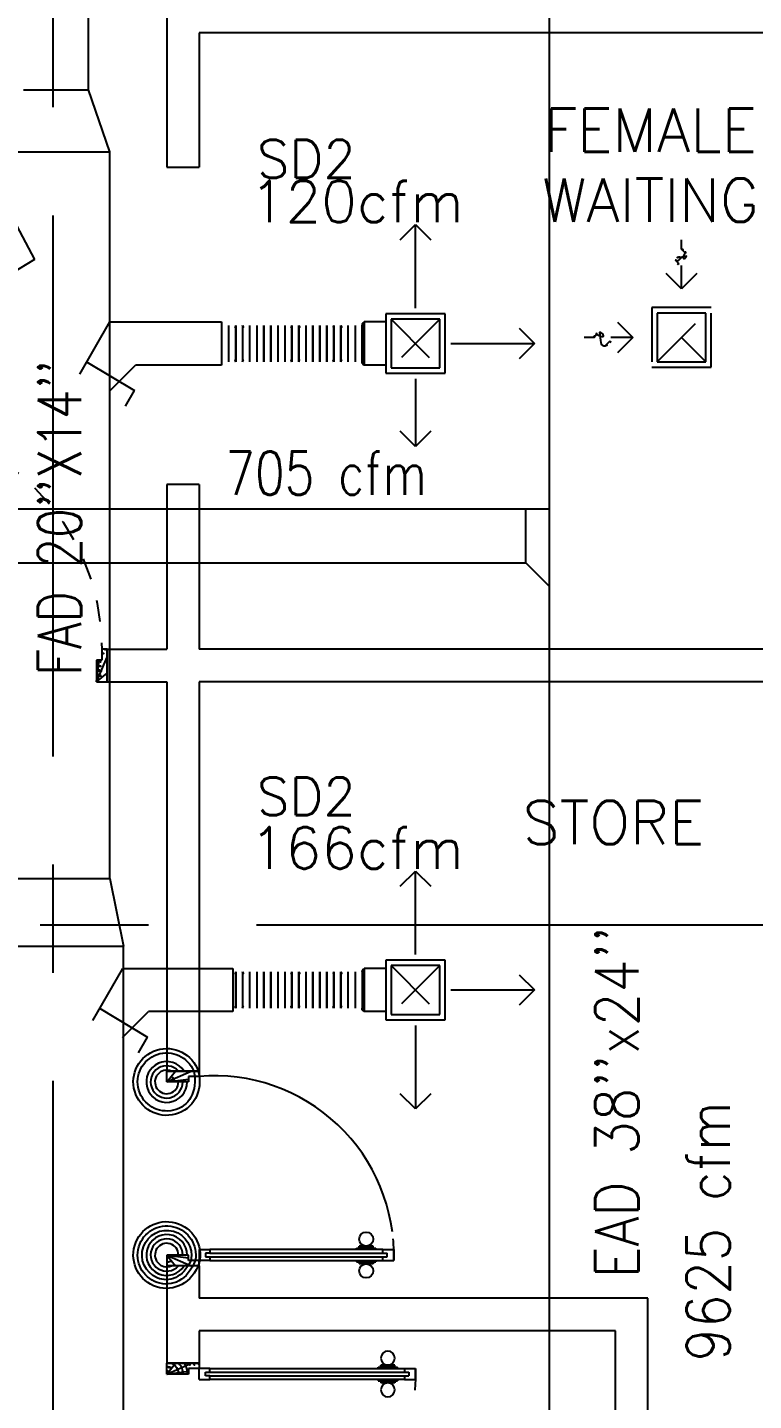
# Model space of a CAD drawing. Extents: x 417866230.2 to 417866327.8, y 43498045.5 to 43498135.4.
# Drawn here: x 417866252.48 to 417866255.84, y 43498092.12 to 43498098.47 of the extents above; entities that cross this region are included whole.
import ezdxf
from ezdxf.enums import TextEntityAlignment as Align

# ---------------------------------------------------------------- set-up
doc = ezdxf.new("R2010")
doc.units = 0
doc.header["$MEASUREMENT"] = 0
doc.linetypes.add('CENTERX2', pattern=[4, 2.5, -0.5, 0.5, -0.5])
doc.linetypes.add('HIDDEN', pattern=[0.375, 0.25, -0.125])
for name, color, linetype in [('AXES', 11, 'CENTERX2'), ('DOOR', 9, 'CONTINUOUS'), ('DUCT', 6, 'CONTINUOUS'), ('EXDUCT', 10, 'CONTINUOUS'), ('HAT', 12, 'CONTINUOUS'), ('M-AC-FLEX', 3, 'CONTINUOUS'), ('M-EGU.', 2, 'CONTINUOUS'), ('RM-NAME', 9, 'CONTINUOUS'), ('SCD', 2, 'CONTINUOUS'), ('WALL', 4, 'CONTINUOUS')]:
    doc.layers.add(name, color=color, linetype=linetype)
doc.styles.add('ROMANS', font='ROMANS.shx', dxfattribs={"width": 0.6})

# ---------------------------------------------------------------- blocks, each defined once
blk = doc.blocks.new('RM1')
at = {"layer": 'RM-NAME', "style": 'ROMANS'}
for tag, p in [('ROOMNAME1', (0, 323.8)), ('ROOMNAME2', (0, 0))]:
    blk.add_attdef(tag, text='', height=200, dxfattribs=at).set_placement(p, align=Align.MIDDLE)
blk = doc.blocks.new('A$C24ED45A6')
at = {"layer": 'DOOR', "color": 0, "linetype": 'ByBlock'}
for p, q in [((925, 1100), (925, 1150)), ((925, 1150), (975, 1150)), ((975, 1150), (925, 1150)), ((975, 1100), (975, 1150)), ((942, 1100), (925, 1100)), ((942, 1100), (942, 1120)), ((958, 1120), (942, 1120)), ((958, 1100), (958, 1120)), ((975, 1100), (958, 1100)), ((908.8, 1055), (908.8, 990.2)), ((917.8, 1055), (908.8, 1055)), ((917.8, 977.6), (917.8, 1067.6)), ((925, 1067.6), (917.8, 1067.6)), ((917.8, 1055), (917.8, 990.2)), ((975, 1067.6), (982.2, 1067.6)), ((982.2, 977.6), (982.2, 1067.6)), ((982.2, 1055), (982.2, 990.2)), ((982.2, 1055), (991.2, 1055)), ((991.2, 1055), (991.2, 990.2)), ((917.8, 990.2), (908.8, 990.2)), ((925, 977.6), (917.8, 977.6)), ((975, 977.6), (982.2, 977.6)), ((982.2, 990.2), (991.2, 990.2)), ((925, 150), (925, 200)), ((925, 200), (942, 200)), ((942, 200), (942, 180)), ((958, 180), (958, 200)), ((958, 200), (975, 200)), ((975, 200), (975, 150)), ((0, 0), (0, 150)), ((0, 150), (25, 150)), ((25, 150), (25, 100)), ((925, 150), (975, 150)), ((942, 180), (958, 180)), ((1000, 150), (975, 150)), ((975, 150), (975, 100)), ((1000, 150), (1000, 0)), ((25, 100), (50, 100)), ((50, 100), (50, 0)), ((975, 100), (950, 100)), ((950, 100), (950, 0)), ((50, 0), (0, 0)), ((950, 0), (1000, 0))]:
    blk.add_line(p, q, dxfattribs=at)
at = {"layer": 'DOOR', "linetype": 'ByBlock'}
for p, q in [((925, 1100), (925, 200)), ((942, 200), (942, 1100)), ((958, 200), (958, 1100)), ((975, 200), (975, 1100))]:
    blk.add_line(p, q, dxfattribs=at)
at = {"layer": 'DOOR', "color": 9, "linetype": 'ByBlock'}
for p, q in [((50, 0), (0, 113.7)), ((50, 0), (36.6, 100)), ((950, 0), (1000, 113.7)), ((950, 0), (963.4, 100)), ((50, 0), (0, 40.1)), ((950, 0), (1000, 40.1))]:
    blk.add_line(p, q, dxfattribs=at)
at = {"layer": 'DOOR', "color": 0, "linetype": 'ByBlock'}
for centre in [(876.5, 1022.6), (1023.5, 1022.6)]:
    blk.add_circle(centre, 32.4, dxfattribs=at)
at = {"layer": 'DOOR', "linetype": 'HIDDEN', "ltscale": 0.5}
blk.add_arc((950, 222.5), 927.8, 88.45601, 184.48155, dxfattribs=at)
at = {"layer": 'DOOR', "color": 9, "linetype": 'ByBlock'}
for centre, radius, start, end in [((50, 0), 154.4, 103.71423, 108.89471), ((50, 0), 134.4, 100.71998, 111.84015), ((950, 0), 134.4, 68.15985, 79.28002), ((950, 0), 154.4, 71.10529, 76.28577), ((50, 0), 114.4, 102.62257, 115.91616), ((50, 0), 94.4, 90, 121.98181), ((50, 0), 74.4, 90, 132.22357), ((950, 0), 94.4, 58.01819, 90), ((950, 0), 74.4, 47.77643, 90), ((950, 0), 114.4, 64.08384, 77.37743), ((50, 0), 54.4, 90, 156.79262), ((50, 0), 34.4, 90, 180), ((50, 0), 14.4, 90, 180), ((950, 0), 54.4, 23.20738, 90), ((950, 0), 34.4, 0, 90), ((950, 0), 14.4, 0, 90)]:
    blk.add_arc(centre, radius, start, end, dxfattribs=at)
at = {"layer": 'WALL'}
blk.add_line((1000, 0), (1000, 150), dxfattribs=at)
blk = doc.blocks.new('DOOR110')
at = {"layer": 'DOOR', "color": 7, "linetype": 'ByBlock'}
for p, q in [((-150, 0), (-150, -25)), ((-150, 0), (0, 0)), ((0, -50), (-113.7, 0)), ((0, -50), (-40.1, 0)), ((0, -50), (0, 0)), ((-1200, -25), (-1200, -75)), ((-1200, -75), (-1200, -25)), ((-1150, -25), (-1200, -25)), ((-1170, -42), (-1170, -58)), ((-1150, -42), (-1170, -42)), ((-1150, -58), (-1170, -58)), ((-1150, -25), (-1150, -42)), ((-1150, -58), (-1150, -75)), ((-1117.6, -25), (-1117.6, -17.8)), ((-1027.6, -17.8), (-1117.6, -17.8)), ((-1105, -17.8), (-1105, -8.8)), ((-1105, -8.8), (-1040.2, -8.8)), ((-1105, -17.8), (-1040.2, -17.8)), ((-1040.2, -17.8), (-1040.2, -8.8)), ((-1027.6, -25), (-1027.6, -17.8)), ((-200, -42), (-200, -25)), ((-200, -25), (-150, -25)), ((-180, -42), (-200, -42)), ((-200, -75), (-200, -58)), ((-200, -58), (-180, -58)), ((-180, -58), (-180, -42)), ((-150, -75), (-150, -25)), ((-150, -25), (-100, -25)), ((-100, -25), (-100, -50)), ((0, -50), (-100, -36.6)), ((-100, -50), (0, -50)), ((-1150, -75), (-1200, -75)), ((-1117.6, -75), (-1117.6, -82.2)), ((-1027.6, -82.2), (-1117.6, -82.2)), ((-1105, -82.2), (-1105, -91.2)), ((-1105, -82.2), (-1040.2, -82.2)), ((-1105, -91.2), (-1040.2, -91.2)), ((-1040.2, -82.2), (-1040.2, -91.2)), ((-1027.6, -75), (-1027.6, -82.2)), ((-150, -75), (-200, -75)), ((-150, -1075), (-100, -1075)), ((-150, -1100), (-150, -1075)), ((0, -1050), (-113.7, -1100)), ((-100, -1075), (-100, -1050)), ((0, -1050), (-100, -1063.4)), ((-100, -1050), (0, -1050)), ((0, -1050), (-40.1, -1100)), ((0, -1050), (0, -1100)), ((-150, -1100), (0, -1100)), ((0, -1100), (-150, -1100))]:
    blk.add_line(p, q, dxfattribs=at)
at = {"layer": 'DOOR', "linetype": 'ByBlock'}
for p, q in [((-200, -25), (-1150, -25)), ((-200, -42), (-1150, -42)), ((-200, -58), (-1150, -58)), ((-1150, -75), (-200, -75))]:
    blk.add_line(p, q, dxfattribs=at)
at = {"layer": 'DOOR', "color": 7, "linetype": 'ByBlock'}
for centre in [(-1072.6, 23.5), (-1072.6, -123.5)]:
    blk.add_circle(centre, 32.4, dxfattribs=at)
for centre, radius, start, end in [((0, -50), 154.4, 161.10529, 166.28577), ((0, -50), 94.4, 148.01819, 180), ((0, -50), 134.4, 158.15985, 169.28002), ((0, -50), 114.4, 154.08384, 167.37743), ((0, -50), 74.4, 137.77643, 180), ((0, -50), 54.4, 113.20738, 180), ((0, -50), 34.4, 90, 180), ((0, -50), 14.4, 90, 180), ((0, -1050), 134.4, 190.71998, 201.84015), ((0, -1050), 94.4, 180, 211.98181), ((0, -1050), 74.4, 180, 222.22357), ((0, -1050), 54.4, 180, 246.79262), ((0, -1050), 34.4, 180, 270), ((0, -1050), 14.4, 180, 270), ((0, -1050), 154.4, 193.71423, 198.89471)]:
    blk.add_arc(centre, radius, start, end, dxfattribs=at)
at = {"layer": 'DOOR', "linetype": 'HIDDEN', "ltscale": 0.5}
blk.add_arc((-150, -25), 1050, 180, 270, dxfattribs=at)
blk = doc.blocks.new('DOOR90')
at = {"layer": 'DOOR', "color": 7, "linetype": 'ByBlock'}
for p, q in [((-150, 0), (0, 0)), ((-150, 0), (-150, -25)), ((0, -50), (-113.7, 0)), ((0, -50), (-40.1, 0)), ((0, -50), (0, 0)), ((-1000, -25), (-1050, -25)), ((-1050, -75), (-1050, -25)), ((-1050, -25), (-1050, -75)), ((-1000, -42), (-1020, -42)), ((-1020, -42), (-1020, -58)), ((-1000, -58), (-1020, -58)), ((-1000, -25), (-1000, -42)), ((-1000, -58), (-1000, -75)), ((-877.6, -17.8), (-967.6, -17.8)), ((-967.6, -25), (-967.6, -17.8)), ((-955, -8.8), (-890.2, -8.8)), ((-955, -17.8), (-955, -8.8)), ((-955, -17.8), (-890.2, -17.8)), ((-890.2, -17.8), (-890.2, -8.8)), ((-877.6, -25), (-877.6, -17.8)), ((-200, -25), (-150, -25)), ((-200, -42), (-200, -25)), ((-180, -42), (-200, -42)), ((-200, -58), (-180, -58)), ((-200, -75), (-200, -58)), ((-180, -58), (-180, -42)), ((-150, -25), (-100, -25)), ((-150, -75), (-150, -25)), ((-100, -25), (-100, -50)), ((0, -50), (-100, -36.6)), ((-100, -50), (0, -50)), ((-1000, -75), (-1050, -75)), ((-967.6, -75), (-967.6, -82.2)), ((-877.6, -82.2), (-967.6, -82.2)), ((-955, -82.2), (-890.2, -82.2)), ((-955, -82.2), (-955, -91.2)), ((-955, -91.2), (-890.2, -91.2)), ((-890.2, -82.2), (-890.2, -91.2)), ((-877.6, -75), (-877.6, -82.2)), ((-150, -75), (-200, -75)), ((-150, -875), (-100, -875)), ((-150, -900), (-150, -875)), ((0, -850), (-113.7, -900)), ((-100, -875), (-100, -850)), ((0, -850), (-100, -863.4)), ((-100, -850), (0, -850)), ((0, -850), (-40.1, -900)), ((0, -850), (0, -900)), ((-150, -900), (0, -900)), ((0, -900), (-150, -900))]:
    blk.add_line(p, q, dxfattribs=at)
at = {"layer": 'DOOR', "linetype": 'ByBlock'}
for p, q in [((-200, -25), (-1000, -25)), ((-200, -42), (-1000, -42)), ((-200, -58), (-1000, -58)), ((-1000, -75), (-200, -75))]:
    blk.add_line(p, q, dxfattribs=at)
at = {"layer": 'DOOR', "color": 7, "linetype": 'ByBlock'}
for centre in [(-922.6, 23.5), (-922.6, -123.5)]:
    blk.add_circle(centre, 32.4, dxfattribs=at)
for centre, radius, start, end in [((0, -50), 154.4, 161.10529, 166.28577), ((0, -50), 94.4, 148.01819, 180), ((0, -50), 134.4, 158.15985, 169.28002), ((0, -50), 114.4, 154.08384, 167.37743), ((0, -50), 74.4, 137.77643, 180), ((0, -50), 54.4, 113.20738, 180), ((0, -50), 34.4, 90, 180), ((0, -50), 14.4, 90, 180), ((0, -850), 154.4, 193.71423, 198.89471), ((0, -850), 134.4, 190.71998, 201.84015), ((0, -850), 94.4, 180, 211.98181), ((0, -850), 74.4, 180, 222.22357), ((0, -850), 54.4, 180, 246.79262), ((0, -850), 34.4, 180, 270), ((0, -850), 14.4, 180, 270)]:
    blk.add_arc(centre, radius, start, end, dxfattribs=at)
at = {"layer": 'DOOR', "linetype": 'HIDDEN', "ltscale": 0.5}
blk.add_arc((-222.2, -50), 828.2, 178.27012, 275.00304, dxfattribs=at)

msp = doc.modelspace()

# ---------------------------------------------------------------- linework, layer by layer
at = {"layer": 'AXES'}
for p, q in [((417866252.5969, 43498063.1021), (417866252.5969, 43498121.9221)), ((417866300.0369, 43498094.3221), (417866230.9454, 43498094.3221))]:
    msp.add_line(p, q, dxfattribs=at)
at = {"layer": 'DUCT'}
for p, q in [((417866252.7595, 43498098.1828), (417866252.7595, 43498102.9809)), ((417866252.4595, 43498098.1828), (417866252.7595, 43498098.1828)), ((417866252.8595, 43498097.8966), (417866252.7595, 43498098.1828)), ((417866252.3595, 43498097.8966), (417866252.8595, 43498097.8966)), ((417866252.8595, 43498094.5381), (417866252.8595, 43498097.8966)), ((417866252.3595, 43498097.6844), (417866252.5101, 43498097.3986)), ((417866252.5101, 43498097.3986), (417866252.2454, 43498097.2388)), ((417866252.8576, 43498097.1102), (417866252.7185, 43498096.8692)), ((417866252.8576, 43498097.1102), (417866253.3756, 43498097.1102)), ((417866253.3756, 43498097.1102), (417866253.3756, 43498096.9102)), ((417866252.7515, 43498096.9263), (417866252.9731, 43498096.7925)), ((417866252.8576, 43498096.7902), (417866252.9776, 43498096.9102)), ((417866253.3756, 43498096.9102), (417866252.9776, 43498096.9102)), ((417866252.9315, 43498096.7203), (417866252.9731, 43498096.7925)), ((417866252.3595, 43498094.5381), (417866252.8595, 43498094.5381)), ((417866252.8595, 43498094.5381), (417866252.922, 43498094.2247)), ((417866252.297, 43498094.2247), (417866252.922, 43498094.2247)), ((417866252.922, 43498086.9876), (417866252.922, 43498094.2247)), ((417866252.9179, 43498094.1221), (417866252.7788, 43498093.8812)), ((417866252.9179, 43498094.1221), (417866253.427, 43498094.1221)), ((417866253.427, 43498094.1221), (417866253.427, 43498093.9221)), ((417866252.8118, 43498093.9382), (417866253.0334, 43498093.8044)), ((417866252.9179, 43498093.8021), (417866253.0379, 43498093.9221)), ((417866253.427, 43498093.9221), (417866253.0379, 43498093.9221)), ((417866252.9917, 43498093.7323), (417866253.0334, 43498093.8044))]:
    msp.add_line(p, q, dxfattribs=at)
at = {"layer": 'EXDUCT', "linetype": 'Continuous'}
for p, q in [((417866254.8901, 43498101.5847), (417866254.8901, 43498090.4303)), ((417866245.1844, 43498096.2463), (417866254.8901, 43498096.2463)), ((417866254.7801, 43498096.2463), (417866254.7801, 43498095.9963)), ((417866245.1844, 43498095.9963), (417866254.7822, 43498095.9963)), ((417866254.7822, 43498095.9963), (417866254.8901, 43498095.8886))]:
    msp.add_line(p, q, dxfattribs=at)
at = {"layer": 'M-AC-FLEX', "color": 11}
for p, q in [((417866253.3756, 43498097.0942), (417866253.3756, 43498096.9261)), ((417866253.3756, 43498097.0942), (417866253.3756, 43498096.9261)), ((417866253.4082, 43498097.0942), (417866253.4082, 43498096.9261)), ((417866253.4082, 43498097.0942), (417866253.4082, 43498096.9261)), ((417866253.4408, 43498097.0942), (417866253.4408, 43498096.9261)), ((417866253.4408, 43498097.0942), (417866253.4408, 43498096.9261)), ((417866253.4408, 43498096.9258), (417866253.4408, 43498097.0939)), ((417866253.4408, 43498096.9258), (417866253.4408, 43498097.0939)), ((417866253.4728, 43498097.0942), (417866253.4728, 43498096.9261)), ((417866253.5054, 43498097.0942), (417866253.5054, 43498096.9261)), ((417866253.5054, 43498097.0942), (417866253.5054, 43498096.9261)), ((417866253.538, 43498097.0942), (417866253.538, 43498096.9261)), ((417866253.538, 43498097.0942), (417866253.538, 43498096.9261)), ((417866253.5706, 43498097.0942), (417866253.5706, 43498096.9261)), ((417866253.5706, 43498097.0942), (417866253.5706, 43498096.9261)), ((417866253.5706, 43498096.9258), (417866253.5706, 43498097.0939)), ((417866253.5706, 43498096.9258), (417866253.5706, 43498097.0939)), ((417866253.6026, 43498097.0942), (417866253.6026, 43498096.9261)), ((417866253.6026, 43498097.0942), (417866253.6026, 43498096.9261)), ((417866253.6026, 43498096.9258), (417866253.6026, 43498097.0939)), ((417866253.6026, 43498096.9258), (417866253.6026, 43498097.0939)), ((417866253.6352, 43498097.0942), (417866253.6352, 43498096.9261)), ((417866253.6352, 43498097.0942), (417866253.6352, 43498096.9261)), ((417866253.6678, 43498097.0942), (417866253.6678, 43498096.9261)), ((417866253.6678, 43498097.0942), (417866253.6678, 43498096.9261)), ((417866253.7003, 43498097.0942), (417866253.7003, 43498096.9261)), ((417866253.7003, 43498097.0942), (417866253.7003, 43498096.9261)), ((417866253.7003, 43498096.9258), (417866253.7003, 43498097.0939)), ((417866253.7003, 43498096.9258), (417866253.7003, 43498097.0939)), ((417866253.7324, 43498097.0942), (417866253.7324, 43498096.9261)), ((417866253.7324, 43498097.0942), (417866253.7324, 43498096.9261)), ((417866253.7324, 43498096.9258), (417866253.7324, 43498097.0939)), ((417866253.7324, 43498096.9258), (417866253.7324, 43498097.0939)), ((417866253.7649, 43498097.0942), (417866253.7649, 43498096.9261)), ((417866253.7649, 43498097.0942), (417866253.7649, 43498096.9261)), ((417866253.7975, 43498097.0942), (417866253.7975, 43498096.9261)), ((417866253.7975, 43498097.0942), (417866253.7975, 43498096.9261)), ((417866253.7975, 43498097.0942), (417866253.7975, 43498096.9261)), ((417866253.7975, 43498096.9258), (417866253.7975, 43498097.0939)), ((417866253.8301, 43498097.0942), (417866253.8301, 43498096.9261)), ((417866253.8301, 43498097.0942), (417866253.8301, 43498096.9261)), ((417866253.8301, 43498097.0942), (417866253.8301, 43498096.9261)), ((417866253.8301, 43498096.9258), (417866253.8301, 43498097.0939)), ((417866253.8621, 43498097.0942), (417866253.8621, 43498096.9261)), ((417866253.8621, 43498096.9258), (417866253.8621, 43498097.0939)), ((417866253.8953, 43498097.0942), (417866253.8953, 43498096.9261)), ((417866253.8953, 43498097.0942), (417866253.8953, 43498096.9261)), ((417866253.8953, 43498096.9258), (417866253.8953, 43498097.0939)), ((417866253.8953, 43498096.9258), (417866253.8953, 43498097.0939)), ((417866253.9273, 43498097.0942), (417866253.9273, 43498096.9261)), ((417866253.9273, 43498097.0942), (417866253.9273, 43498096.9261)), ((417866253.9273, 43498096.9258), (417866253.9273, 43498097.0939)), ((417866253.9273, 43498096.9258), (417866253.9273, 43498097.0939)), ((417866253.9599, 43498097.0942), (417866253.9599, 43498096.9261)), ((417866253.9599, 43498097.0942), (417866253.9599, 43498096.9261)), ((417866253.9925, 43498097.0942), (417866253.9925, 43498096.9261)), ((417866253.9925, 43498097.0942), (417866253.9925, 43498096.9261)), ((417866254.0251, 43498097.0942), (417866254.0251, 43498096.9261)), ((417866254.0251, 43498097.0942), (417866254.0251, 43498096.9261)), ((417866254.0251, 43498096.9258), (417866254.0251, 43498097.0939)), ((417866254.0251, 43498096.9258), (417866254.0251, 43498097.0939)), ((417866253.4408, 43498094.1061), (417866253.4408, 43498093.938)), ((417866253.4408, 43498094.1061), (417866253.4408, 43498093.938)), ((417866253.4408, 43498093.9378), (417866253.4408, 43498094.1058)), ((417866253.4408, 43498093.9378), (417866253.4408, 43498094.1058)), ((417866253.4728, 43498094.1061), (417866253.4728, 43498093.938)), ((417866253.5054, 43498094.1061), (417866253.5054, 43498093.938)), ((417866253.5054, 43498094.1061), (417866253.5054, 43498093.938)), ((417866253.538, 43498094.1061), (417866253.538, 43498093.938)), ((417866253.538, 43498094.1061), (417866253.538, 43498093.938)), ((417866253.5706, 43498094.1061), (417866253.5706, 43498093.938)), ((417866253.5706, 43498094.1061), (417866253.5706, 43498093.938)), ((417866253.5706, 43498093.9378), (417866253.5706, 43498094.1058)), ((417866253.5706, 43498093.9378), (417866253.5706, 43498094.1058)), ((417866253.6026, 43498094.1061), (417866253.6026, 43498093.938)), ((417866253.6026, 43498094.1061), (417866253.6026, 43498093.938)), ((417866253.6026, 43498093.9378), (417866253.6026, 43498094.1058)), ((417866253.6026, 43498093.9378), (417866253.6026, 43498094.1058)), ((417866253.6352, 43498094.1061), (417866253.6352, 43498093.938)), ((417866253.6352, 43498094.1061), (417866253.6352, 43498093.938)), ((417866253.6678, 43498094.1061), (417866253.6678, 43498093.938)), ((417866253.6678, 43498094.1061), (417866253.6678, 43498093.938)), ((417866253.7003, 43498094.1061), (417866253.7003, 43498093.938)), ((417866253.7003, 43498094.1061), (417866253.7003, 43498093.938)), ((417866253.7003, 43498093.9378), (417866253.7003, 43498094.1058)), ((417866253.7003, 43498093.9378), (417866253.7003, 43498094.1058)), ((417866253.7324, 43498094.1061), (417866253.7324, 43498093.938)), ((417866253.7324, 43498094.1061), (417866253.7324, 43498093.938)), ((417866253.7324, 43498093.9378), (417866253.7324, 43498094.1058)), ((417866253.7324, 43498093.9378), (417866253.7324, 43498094.1058)), ((417866253.7649, 43498094.1061), (417866253.7649, 43498093.938)), ((417866253.7649, 43498094.1061), (417866253.7649, 43498093.938)), ((417866253.7975, 43498094.1061), (417866253.7975, 43498093.938)), ((417866253.7975, 43498094.1061), (417866253.7975, 43498093.938)), ((417866253.7975, 43498094.1061), (417866253.7975, 43498093.938)), ((417866253.7975, 43498093.9378), (417866253.7975, 43498094.1058)), ((417866253.8301, 43498094.1061), (417866253.8301, 43498093.938)), ((417866253.8301, 43498094.1061), (417866253.8301, 43498093.938)), ((417866253.8301, 43498094.1061), (417866253.8301, 43498093.938)), ((417866253.8301, 43498093.9378), (417866253.8301, 43498094.1058)), ((417866253.8621, 43498094.1061), (417866253.8621, 43498093.938)), ((417866253.8621, 43498093.9378), (417866253.8621, 43498094.1058)), ((417866253.8953, 43498094.1061), (417866253.8953, 43498093.938)), ((417866253.8953, 43498094.1061), (417866253.8953, 43498093.938)), ((417866253.8953, 43498093.9378), (417866253.8953, 43498094.1058)), ((417866253.8953, 43498093.9378), (417866253.8953, 43498094.1058)), ((417866253.9273, 43498094.1061), (417866253.9273, 43498093.938)), ((417866253.9273, 43498094.1061), (417866253.9273, 43498093.938)), ((417866253.9273, 43498093.9378), (417866253.9273, 43498094.1058)), ((417866253.9273, 43498093.9378), (417866253.9273, 43498094.1058)), ((417866253.9599, 43498094.1061), (417866253.9599, 43498093.938)), ((417866253.9599, 43498094.1061), (417866253.9599, 43498093.938)), ((417866253.9925, 43498094.1061), (417866253.9925, 43498093.938)), ((417866253.9925, 43498094.1061), (417866253.9925, 43498093.938)), ((417866254.0251, 43498094.1061), (417866254.0251, 43498093.938))]:
    msp.add_line(p, q, dxfattribs=at)
at = {"layer": 'M-AC-FLEX'}
for points in [[(417866253.4082, 43498097.0942, 1), (417866253.3756, 43498097.0942)], [(417866253.3756, 43498097.0942, -1), (417866253.4082, 43498097.0942)], [(417866253.4408, 43498097.0942, -1), (417866253.4082, 43498097.0942, 1), (417866253.3756, 43498097.0942)], [(417866253.4728, 43498097.0936, -0.00451), (417866253.4728, 43498097.0939, 1.018005), (417866253.4408, 43498097.0939)], [(417866253.4408, 43498097.0936, 0.00451), (417866253.4408, 43498097.0939, -1.018005), (417866253.4728, 43498097.0939)], [(417866253.4728, 43498097.0942, 1), (417866253.5054, 43498097.0942, -1), (417866253.538, 43498097.0942)], [(417866253.5054, 43498097.0942, -1), (417866253.538, 43498097.0942)], [(417866253.5706, 43498097.0942, -1), (417866253.538, 43498097.0942, 1), (417866253.5054, 43498097.0942)], [(417866253.538, 43498097.0942, 1), (417866253.5054, 43498097.0942)], [(417866253.6026, 43498097.0936, -0.00451), (417866253.6026, 43498097.0939, 1.018005), (417866253.5706, 43498097.0939)], [(417866253.5706, 43498097.0936, 0.00451), (417866253.5706, 43498097.0939, -1.018005), (417866253.6026, 43498097.0939)], [(417866253.6026, 43498097.0942, 1), (417866253.6352, 43498097.0942, -1), (417866253.6678, 43498097.0942)], [(417866253.6678, 43498097.0942, 1), (417866253.6352, 43498097.0942)], [(417866253.6352, 43498097.0942, -1), (417866253.6678, 43498097.0942)], [(417866253.7003, 43498097.0942, -1), (417866253.6678, 43498097.0942, 1), (417866253.6352, 43498097.0942)], [(417866253.7003, 43498097.0936, 0.00451), (417866253.7003, 43498097.0939, -1.018005), (417866253.7324, 43498097.0939)], [(417866253.7324, 43498097.0936, -0.00451), (417866253.7324, 43498097.0939, 1.018005), (417866253.7003, 43498097.0939)], [(417866253.7324, 43498097.0942, 1), (417866253.7649, 43498097.0942, -1), (417866253.7975, 43498097.0942)], [(417866253.7649, 43498097.0942, -1), (417866253.7975, 43498097.0942)], [(417866253.8301, 43498097.0942, -1), (417866253.7975, 43498097.0942, 1), (417866253.7649, 43498097.0942)], [(417866253.7975, 43498097.0942, 1), (417866253.7649, 43498097.0942)], [(417866253.7655, 43498097.0936, 0.00451), (417866253.7655, 43498097.0939, -1.018005), (417866253.7975, 43498097.0939)], [(417866253.7975, 43498097.0942, 1), (417866253.8301, 43498097.0942, -1), (417866253.8627, 43498097.0942)], [(417866253.8627, 43498097.0942, 1), (417866253.8301, 43498097.0942)], [(417866253.8301, 43498097.0942, -1), (417866253.8627, 43498097.0942)], [(417866253.8953, 43498097.0942, -1), (417866253.8627, 43498097.0942, 1), (417866253.8301, 43498097.0942)], [(417866253.8621, 43498097.0936, -0.00451), (417866253.8621, 43498097.0939, 1.018005), (417866253.8301, 43498097.0939)], [(417866253.9273, 43498097.0936, -0.00451), (417866253.9273, 43498097.0939, 1.018005), (417866253.8953, 43498097.0939)], [(417866253.8953, 43498097.0936, 0.00451), (417866253.8953, 43498097.0939, -1.018005), (417866253.9273, 43498097.0939)], [(417866253.9273, 43498097.0942, 1), (417866253.9599, 43498097.0942, -1), (417866253.9925, 43498097.0942)], [(417866253.9599, 43498097.0942, -1), (417866253.9925, 43498097.0942)], [(417866254.0251, 43498097.0942, -1), (417866253.9925, 43498097.0942, 1), (417866253.9599, 43498097.0942)], [(417866253.9925, 43498097.0942, 1), (417866253.9599, 43498097.0942)], [(417866254.0251, 43498097.0936, 0.00451), (417866254.0251, 43498097.0939, -0.296155), (417866254.0343, 43498097.1087, -0.296155)], [(417866254.0343, 43498097.1087, 0.296155), (417866254.0251, 43498097.0939)], [(417866253.4082, 43498097.0942, 1), (417866253.4408, 43498097.0942)], [(417866253.4408, 43498097.0942, -0.412332), (417866253.4246, 43498097.0779, -0.412332)], [(417866253.4728, 43498097.0942, 0.412332), (417866253.489, 43498097.0779, 0.412332)], [(417866253.5054, 43498097.0942, -1), (417866253.4728, 43498097.0942)], [(417866253.538, 43498097.0942, 1), (417866253.5706, 43498097.0942)], [(417866253.6352, 43498097.0942, -1), (417866253.6026, 43498097.0942)], [(417866253.6678, 43498097.0942, 1), (417866253.7003, 43498097.0942)], [(417866253.7003, 43498097.0942, -0.412332), (417866253.6842, 43498097.0779, -0.412332)], [(417866253.7649, 43498097.0942, -1), (417866253.7324, 43498097.0942)], [(417866253.7324, 43498097.0942, 0.412332), (417866253.7486, 43498097.0779, 0.412332)], [(417866253.7975, 43498097.0942, 1), (417866253.8301, 43498097.0942)], [(417866253.8301, 43498097.0942, -1), (417866253.7975, 43498097.0942)], [(417866253.8627, 43498097.0942, 1), (417866253.8953, 43498097.0942)], [(417866253.8953, 43498097.0942, -0.412332), (417866253.8791, 43498097.0779, -0.412332)], [(417866253.9273, 43498097.0942, 0.412332), (417866253.9435, 43498097.0779, 0.412332)], [(417866253.9599, 43498097.0942, -1), (417866253.9273, 43498097.0942)], [(417866253.9925, 43498097.0942, 1), (417866254.0251, 43498097.0942)], [(417866253.4408, 43498096.9261, 1), (417866253.4082, 43498096.9261, -1), (417866253.3756, 43498096.9261)], [(417866253.4408, 43498096.9261, 0.412332), (417866253.4246, 43498096.9424, 0.412332)], [(417866253.4408, 43498096.9261, -0.00451), (417866253.4408, 43498096.9258, 0.008922), (417866253.4408, 43498096.9253)], [(417866253.4728, 43498096.9261, -0.999838), (417866253.4408, 43498096.9255)], [(417866253.4408, 43498096.9261, 0.999838), (417866253.4728, 43498096.9255)], [(417866253.4408, 43498096.9261, 0.999838), (417866253.4728, 43498096.9255)], [(417866253.4728, 43498096.9261, -0.999838), (417866253.4408, 43498096.9255)], [(417866253.4408, 43498096.9255, -0.004461), (417866253.4408, 43498096.9258)], [(417866253.4408, 43498096.9255, -0.004461), (417866253.4408, 43498096.9258)], [(417866253.4408, 43498096.9258, 0.008922), (417866253.4408, 43498096.9253)], [(417866253.4728, 43498096.9261, -0.412332), (417866253.489, 43498096.9424, -0.412332)], [(417866253.4728, 43498096.9261, -1), (417866253.5054, 43498096.9261, 1), (417866253.538, 43498096.9261)], [(417866253.4728, 43498096.9261, 0.00451), (417866253.4728, 43498096.9258, -0.008922), (417866253.4728, 43498096.9253)], [(417866253.4728, 43498096.9255, 0.004461), (417866253.4728, 43498096.9258)], [(417866253.4728, 43498096.9258, -0.008922), (417866253.4728, 43498096.9253)], [(417866253.4728, 43498096.9255, 0.004461), (417866253.4728, 43498096.9258)], [(417866253.5706, 43498096.9261, 1), (417866253.538, 43498096.9261, -1), (417866253.5054, 43498096.9261)], [(417866253.5706, 43498096.9261, -0.00451), (417866253.5706, 43498096.9258, 0.008922), (417866253.5706, 43498096.9253)], [(417866253.6026, 43498096.9261, -0.999838), (417866253.5706, 43498096.9255)], [(417866253.5706, 43498096.9261, 0.999838), (417866253.6026, 43498096.9255)], [(417866253.5706, 43498096.9261, 0.999838), (417866253.6026, 43498096.9255)], [(417866253.6026, 43498096.9261, -0.999838), (417866253.5706, 43498096.9255)], [(417866253.5706, 43498096.9255, -0.004461), (417866253.5706, 43498096.9258)], [(417866253.5706, 43498096.9255, -0.004461), (417866253.5706, 43498096.9258)], [(417866253.5706, 43498096.9258, 0.008922), (417866253.5706, 43498096.9253)], [(417866253.6026, 43498096.9261, -1), (417866253.6352, 43498096.9261, 1), (417866253.6678, 43498096.9261)], [(417866253.6026, 43498096.9261, 0.00451), (417866253.6026, 43498096.9258, -0.008922), (417866253.6026, 43498096.9253)], [(417866253.6026, 43498096.9255, 0.004461), (417866253.6026, 43498096.9258)], [(417866253.6026, 43498096.9258, -0.008922), (417866253.6026, 43498096.9253)], [(417866253.6026, 43498096.9255, 0.004461), (417866253.6026, 43498096.9258)], [(417866253.7003, 43498096.9261, 1), (417866253.6678, 43498096.9261, -1), (417866253.6352, 43498096.9261)], [(417866253.7003, 43498096.9261, 0.412332), (417866253.6842, 43498096.9424, 0.412332)], [(417866253.7003, 43498096.9261, 0.999838), (417866253.7324, 43498096.9255)], [(417866253.7324, 43498096.9261, -0.999838), (417866253.7003, 43498096.9255)], [(417866253.7003, 43498096.9261, -0.00451), (417866253.7003, 43498096.9258, 0.008922), (417866253.7003, 43498096.9253)], [(417866253.7324, 43498096.9261, -0.999838), (417866253.7003, 43498096.9255)], [(417866253.7003, 43498096.9261, 0.999838), (417866253.7324, 43498096.9255)], [(417866253.7003, 43498096.9255, -0.004461), (417866253.7003, 43498096.9258)], [(417866253.7003, 43498096.9258, 0.008922), (417866253.7003, 43498096.9253)], [(417866253.7003, 43498096.9255, -0.004461), (417866253.7003, 43498096.9258)], [(417866253.7324, 43498096.9261, -1), (417866253.7649, 43498096.9261, 1), (417866253.7975, 43498096.9261)], [(417866253.7324, 43498096.9261, -0.412332), (417866253.7486, 43498096.9424, -0.412332)], [(417866253.7324, 43498096.9261, 0.00451), (417866253.7324, 43498096.9258, -0.008922), (417866253.7324, 43498096.9253)], [(417866253.7324, 43498096.9255, 0.004461), (417866253.7324, 43498096.9258)], [(417866253.7324, 43498096.9255, 0.004461), (417866253.7324, 43498096.9258)], [(417866253.7324, 43498096.9258, -0.008922), (417866253.7324, 43498096.9253)], [(417866253.8301, 43498096.9261, 1), (417866253.7975, 43498096.9261, -1), (417866253.7649, 43498096.9261)], [(417866253.7655, 43498096.9261, 0.999838), (417866253.7975, 43498096.9255)], [(417866253.7975, 43498096.9261, -0.999838), (417866253.7655, 43498096.9255)], [(417866253.7655, 43498096.9255, -0.004461), (417866253.7655, 43498096.9258)], [(417866253.7655, 43498096.9258, 0.008922), (417866253.7655, 43498096.9253)], [(417866253.7975, 43498096.9261, -1), (417866253.8301, 43498096.9261, 1), (417866253.8627, 43498096.9261)], [(417866253.7975, 43498096.9261, 0.00451), (417866253.7975, 43498096.9258, -0.008922), (417866253.7975, 43498096.9253)], [(417866253.7975, 43498096.9255, 0.004461), (417866253.7975, 43498096.9258)], [(417866253.8953, 43498096.9261, 1), (417866253.8627, 43498096.9261, -1), (417866253.8301, 43498096.9261)], [(417866253.8301, 43498096.9261, -0.00451), (417866253.8301, 43498096.9258, 0.008922), (417866253.8301, 43498096.9253)], [(417866253.8621, 43498096.9261, -0.999838), (417866253.8301, 43498096.9255)], [(417866253.8301, 43498096.9261, 0.999838), (417866253.8621, 43498096.9255)], [(417866253.8301, 43498096.9255, -0.004461), (417866253.8301, 43498096.9258)], [(417866253.8621, 43498096.9255, 0.004461), (417866253.8621, 43498096.9258)], [(417866253.8621, 43498096.9258, -0.008922), (417866253.8621, 43498096.9253)], [(417866253.8953, 43498096.9261, 0.412332), (417866253.8791, 43498096.9424, 0.412332)], [(417866253.8953, 43498096.9261, -0.00451), (417866253.8953, 43498096.9258, 0.008922), (417866253.8953, 43498096.9253)], [(417866253.9273, 43498096.9261, -0.999838), (417866253.8953, 43498096.9255)], [(417866253.8953, 43498096.9261, 0.999838), (417866253.9273, 43498096.9255)], [(417866253.8953, 43498096.9261, 0.999838), (417866253.9273, 43498096.9255)], [(417866253.9273, 43498096.9261, -0.999838), (417866253.8953, 43498096.9255)], [(417866253.8953, 43498096.9255, -0.004461), (417866253.8953, 43498096.9258)], [(417866253.8953, 43498096.9255, -0.004461), (417866253.8953, 43498096.9258)], [(417866253.8953, 43498096.9258, 0.008922), (417866253.8953, 43498096.9253)], [(417866253.9273, 43498096.9261, -0.412332), (417866253.9435, 43498096.9424, -0.412332)], [(417866253.9273, 43498096.9261, -1), (417866253.9599, 43498096.9261, 1), (417866253.9925, 43498096.9261)], [(417866253.9273, 43498096.9261, 0.00451), (417866253.9273, 43498096.9258, -0.008922), (417866253.9273, 43498096.9253)], [(417866253.9273, 43498096.9255, 0.004461), (417866253.9273, 43498096.9258)], [(417866253.9273, 43498096.9258, -0.008922), (417866253.9273, 43498096.9253)], [(417866253.9273, 43498096.9255, 0.004461), (417866253.9273, 43498096.9258)], [(417866254.0251, 43498096.9261, 1), (417866253.9925, 43498096.9261, -1), (417866253.9599, 43498096.9261)], [(417866254.0251, 43498096.9261, 0.29613), (417866254.0343, 43498096.9113, 0.29613)], [(417866254.0251, 43498096.9261, -0.00451), (417866254.0251, 43498096.9258, 0.008922), (417866254.0251, 43498096.9253)], [(417866254.0251, 43498096.9261, 0.29613), (417866254.0343, 43498096.9113, 0.29613)], [(417866254.0251, 43498096.9255, -0.004461), (417866254.0251, 43498096.9258)], [(417866254.0251, 43498096.9258, 0.008922), (417866254.0251, 43498096.9253)], [(417866254.0251, 43498096.9255, -0.004461), (417866254.0251, 43498096.9258)], [(417866254.0343, 43498096.9113, -0.286454), (417866254.0251, 43498096.9255)], [(417866254.0343, 43498096.9113, -0.286454), (417866254.0251, 43498096.9255)], [(417866253.4728, 43498094.1055, -0.00451), (417866253.4728, 43498094.1058, 1.018005), (417866253.4408, 43498094.1058)], [(417866253.4408, 43498094.1055, 0.00451), (417866253.4408, 43498094.1058, -1.018005), (417866253.4728, 43498094.1058)], [(417866253.4728, 43498094.1061, 1), (417866253.5054, 43498094.1061, -1), (417866253.538, 43498094.1061)], [(417866253.5054, 43498094.1061, -1), (417866253.538, 43498094.1061)], [(417866253.5706, 43498094.1061, -1), (417866253.538, 43498094.1061, 1), (417866253.5054, 43498094.1061)], [(417866253.538, 43498094.1061, 1), (417866253.5054, 43498094.1061)], [(417866253.6026, 43498094.1055, -0.00451), (417866253.6026, 43498094.1058, 1.018005), (417866253.5706, 43498094.1058)], [(417866253.5706, 43498094.1055, 0.00451), (417866253.5706, 43498094.1058, -1.018005), (417866253.6026, 43498094.1058)], [(417866253.6026, 43498094.1061, 1), (417866253.6352, 43498094.1061, -1), (417866253.6678, 43498094.1061)], [(417866253.6678, 43498094.1061, 1), (417866253.6352, 43498094.1061)], [(417866253.6352, 43498094.1061, -1), (417866253.6678, 43498094.1061)], [(417866253.7003, 43498094.1061, -1), (417866253.6678, 43498094.1061, 1), (417866253.6352, 43498094.1061)], [(417866253.7003, 43498094.1055, 0.00451), (417866253.7003, 43498094.1058, -1.018005), (417866253.7324, 43498094.1058)], [(417866253.7324, 43498094.1055, -0.00451), (417866253.7324, 43498094.1058, 1.018005), (417866253.7003, 43498094.1058)], [(417866253.7324, 43498094.1061, 1), (417866253.7649, 43498094.1061, -1), (417866253.7975, 43498094.1061)], [(417866253.7649, 43498094.1061, -1), (417866253.7975, 43498094.1061)], [(417866253.8301, 43498094.1061, -1), (417866253.7975, 43498094.1061, 1), (417866253.7649, 43498094.1061)], [(417866253.7975, 43498094.1061, 1), (417866253.7649, 43498094.1061)], [(417866253.7655, 43498094.1055, 0.00451), (417866253.7655, 43498094.1058, -1.018005), (417866253.7975, 43498094.1058)], [(417866253.7975, 43498094.1061, 1), (417866253.8301, 43498094.1061, -1), (417866253.8627, 43498094.1061)], [(417866253.8627, 43498094.1061, 1), (417866253.8301, 43498094.1061)], [(417866253.8301, 43498094.1061, -1), (417866253.8627, 43498094.1061)], [(417866253.8953, 43498094.1061, -1), (417866253.8627, 43498094.1061, 1), (417866253.8301, 43498094.1061)], [(417866253.8621, 43498094.1055, -0.00451), (417866253.8621, 43498094.1058, 1.018005), (417866253.8301, 43498094.1058)], [(417866253.9273, 43498094.1055, -0.00451), (417866253.9273, 43498094.1058, 1.018005), (417866253.8953, 43498094.1058)], [(417866253.8953, 43498094.1055, 0.00451), (417866253.8953, 43498094.1058, -1.018005), (417866253.9273, 43498094.1058)], [(417866253.9273, 43498094.1061, 1), (417866253.9599, 43498094.1061, -1), (417866253.9925, 43498094.1061)], [(417866253.9599, 43498094.1061, -1), (417866253.9925, 43498094.1061)], [(417866254.0251, 43498094.1061, -1), (417866253.9925, 43498094.1061, 1), (417866253.9599, 43498094.1061)], [(417866253.9925, 43498094.1061, 1), (417866253.9599, 43498094.1061)], [(417866254.0251, 43498094.1055, 0.00451), (417866254.0251, 43498094.1058, -0.296155), (417866254.0343, 43498094.1206, -0.296155)], [(417866254.0343, 43498094.1206, 0.296155), (417866254.0251, 43498094.1058)], [(417866253.4408, 43498094.1061, -0.369706), (417866253.427, 43498094.09, -0.369706)], [(417866253.4728, 43498094.1061, 0.412332), (417866253.489, 43498094.0898, 0.412332)], [(417866253.5054, 43498094.1061, -1), (417866253.4728, 43498094.1061)], [(417866253.538, 43498094.1061, 1), (417866253.5706, 43498094.1061)], [(417866253.6352, 43498094.1061, -1), (417866253.6026, 43498094.1061)], [(417866253.6678, 43498094.1061, 1), (417866253.7003, 43498094.1061)], [(417866253.7003, 43498094.1061, -0.412332), (417866253.6842, 43498094.0898, -0.412332)], [(417866253.7649, 43498094.1061, -1), (417866253.7324, 43498094.1061)], [(417866253.7324, 43498094.1061, 0.412332), (417866253.7486, 43498094.0898, 0.412332)], [(417866253.7975, 43498094.1061, 1), (417866253.8301, 43498094.1061)], [(417866253.8301, 43498094.1061, -1), (417866253.7975, 43498094.1061)], [(417866253.8627, 43498094.1061, 1), (417866253.8953, 43498094.1061)], [(417866253.8953, 43498094.1061, -0.412332), (417866253.8791, 43498094.0898, -0.412332)], [(417866253.9273, 43498094.1061, 0.412332), (417866253.9435, 43498094.0898, 0.412332)], [(417866253.9599, 43498094.1061, -1), (417866253.9273, 43498094.1061)], [(417866253.9925, 43498094.1061, 1), (417866254.0251, 43498094.1061)], [(417866253.4408, 43498093.938, 0.369706), (417866253.427, 43498093.9541, 0.369706)], [(417866253.4408, 43498093.9381, -0.00451), (417866253.4408, 43498093.9378, 0.008922), (417866253.4408, 43498093.9372)], [(417866253.4728, 43498093.938, -0.999838), (417866253.4408, 43498093.9375)], [(417866253.4408, 43498093.938, 0.999838), (417866253.4728, 43498093.9375)], [(417866253.4408, 43498093.938, 0.999838), (417866253.4728, 43498093.9375)], [(417866253.4728, 43498093.938, -0.999838), (417866253.4408, 43498093.9375)], [(417866253.4408, 43498093.9375, -0.004461), (417866253.4408, 43498093.9378)], [(417866253.4408, 43498093.9375, -0.004461), (417866253.4408, 43498093.9378)], [(417866253.4408, 43498093.9378, 0.008922), (417866253.4408, 43498093.9372)], [(417866253.4728, 43498093.938, -0.412332), (417866253.489, 43498093.9543, -0.412332)], [(417866253.4728, 43498093.938, -1), (417866253.5054, 43498093.938, 1), (417866253.538, 43498093.938)], [(417866253.4728, 43498093.9381, 0.00451), (417866253.4728, 43498093.9378, -0.008922), (417866253.4728, 43498093.9372)], [(417866253.4728, 43498093.9375, 0.004461), (417866253.4728, 43498093.9378)], [(417866253.4728, 43498093.9378, -0.008922), (417866253.4728, 43498093.9372)], [(417866253.4728, 43498093.9375, 0.004461), (417866253.4728, 43498093.9378)], [(417866253.5706, 43498093.938, 1), (417866253.538, 43498093.938, -1), (417866253.5054, 43498093.938)], [(417866253.5706, 43498093.9381, -0.00451), (417866253.5706, 43498093.9378, 0.008922), (417866253.5706, 43498093.9372)], [(417866253.6026, 43498093.938, -0.999838), (417866253.5706, 43498093.9375)], [(417866253.5706, 43498093.938, 0.999838), (417866253.6026, 43498093.9375)], [(417866253.5706, 43498093.938, 0.999838), (417866253.6026, 43498093.9375)], [(417866253.6026, 43498093.938, -0.999838), (417866253.5706, 43498093.9375)], [(417866253.5706, 43498093.9375, -0.004461), (417866253.5706, 43498093.9378)], [(417866253.5706, 43498093.9375, -0.004461), (417866253.5706, 43498093.9378)], [(417866253.5706, 43498093.9378, 0.008922), (417866253.5706, 43498093.9372)], [(417866253.6026, 43498093.938, -1), (417866253.6352, 43498093.938, 1), (417866253.6678, 43498093.938)], [(417866253.6026, 43498093.9381, 0.00451), (417866253.6026, 43498093.9378, -0.008922), (417866253.6026, 43498093.9372)], [(417866253.6026, 43498093.9375, 0.004461), (417866253.6026, 43498093.9378)], [(417866253.6026, 43498093.9378, -0.008922), (417866253.6026, 43498093.9372)], [(417866253.6026, 43498093.9375, 0.004461), (417866253.6026, 43498093.9378)], [(417866253.7003, 43498093.938, 1), (417866253.6678, 43498093.938, -1), (417866253.6352, 43498093.938)], [(417866253.7003, 43498093.938, 0.412332), (417866253.6842, 43498093.9543, 0.412332)], [(417866253.7003, 43498093.9381, -0.00451), (417866253.7003, 43498093.9378, 0.008922), (417866253.7003, 43498093.9372)], [(417866253.7003, 43498093.938, 0.999838), (417866253.7324, 43498093.9375)], [(417866253.7324, 43498093.938, -0.999838), (417866253.7003, 43498093.9375)], [(417866253.7324, 43498093.938, -0.999838), (417866253.7003, 43498093.9375)], [(417866253.7003, 43498093.938, 0.999838), (417866253.7324, 43498093.9375)], [(417866253.7003, 43498093.9375, -0.004461), (417866253.7003, 43498093.9378)], [(417866253.7003, 43498093.9378, 0.008922), (417866253.7003, 43498093.9372)], [(417866253.7003, 43498093.9375, -0.004461), (417866253.7003, 43498093.9378)], [(417866253.7324, 43498093.938, -1), (417866253.7649, 43498093.938, 1), (417866253.7975, 43498093.938)], [(417866253.7324, 43498093.938, -0.412332), (417866253.7486, 43498093.9543, -0.412332)], [(417866253.7324, 43498093.9381, 0.00451), (417866253.7324, 43498093.9378, -0.008922), (417866253.7324, 43498093.9372)], [(417866253.7324, 43498093.9375, 0.004461), (417866253.7324, 43498093.9378)], [(417866253.7324, 43498093.9375, 0.004461), (417866253.7324, 43498093.9378)], [(417866253.7324, 43498093.9378, -0.008922), (417866253.7324, 43498093.9372)], [(417866253.8301, 43498093.938, 1), (417866253.7975, 43498093.938, -1), (417866253.7649, 43498093.938)], [(417866253.7655, 43498093.938, 0.999838), (417866253.7975, 43498093.9375)], [(417866253.7975, 43498093.938, -0.999838), (417866253.7655, 43498093.9375)], [(417866253.7655, 43498093.9375, -0.004461), (417866253.7655, 43498093.9378)], [(417866253.7655, 43498093.9378, 0.008922), (417866253.7655, 43498093.9372)], [(417866253.7975, 43498093.938, -1), (417866253.8301, 43498093.938, 1), (417866253.8627, 43498093.938)], [(417866253.7975, 43498093.9381, 0.00451), (417866253.7975, 43498093.9378, -0.008922), (417866253.7975, 43498093.9372)], [(417866253.7975, 43498093.9375, 0.004461), (417866253.7975, 43498093.9378)], [(417866253.8953, 43498093.938, 1), (417866253.8627, 43498093.938, -1), (417866253.8301, 43498093.938)], [(417866253.8301, 43498093.9381, -0.00451), (417866253.8301, 43498093.9378, 0.008922), (417866253.8301, 43498093.9372)], [(417866253.8621, 43498093.938, -0.999838), (417866253.8301, 43498093.9375)], [(417866253.8301, 43498093.938, 0.999838), (417866253.8621, 43498093.9375)], [(417866253.8301, 43498093.9375, -0.004461), (417866253.8301, 43498093.9378)], [(417866253.8621, 43498093.9375, 0.004461), (417866253.8621, 43498093.9378)], [(417866253.8621, 43498093.9378, -0.008922), (417866253.8621, 43498093.9372)], [(417866253.8953, 43498093.938, 0.412332), (417866253.8791, 43498093.9543, 0.412332)], [(417866253.8953, 43498093.9381, -0.00451), (417866253.8953, 43498093.9378, 0.008922), (417866253.8953, 43498093.9372)], [(417866253.9273, 43498093.938, -0.999838), (417866253.8953, 43498093.9375)], [(417866253.8953, 43498093.938, 0.999838), (417866253.9273, 43498093.9375)], [(417866253.8953, 43498093.938, 0.999838), (417866253.9273, 43498093.9375)], [(417866253.9273, 43498093.938, -0.999838), (417866253.8953, 43498093.9375)], [(417866253.8953, 43498093.9375, -0.004461), (417866253.8953, 43498093.9378)], [(417866253.8953, 43498093.9375, -0.004461), (417866253.8953, 43498093.9378)], [(417866253.8953, 43498093.9378, 0.008922), (417866253.8953, 43498093.9372)], [(417866253.9273, 43498093.938, -0.412332), (417866253.9435, 43498093.9543, -0.412332)], [(417866253.9273, 43498093.938, -1), (417866253.9599, 43498093.938, 1), (417866253.9925, 43498093.938)], [(417866253.9273, 43498093.9381, 0.00451), (417866253.9273, 43498093.9378, -0.008922), (417866253.9273, 43498093.9372)], [(417866253.9273, 43498093.9375, 0.004461), (417866253.9273, 43498093.9378)], [(417866253.9273, 43498093.9378, -0.008922), (417866253.9273, 43498093.9372)], [(417866253.9273, 43498093.9375, 0.004461), (417866253.9273, 43498093.9378)], [(417866254.0251, 43498093.938, 1), (417866253.9925, 43498093.938, -1), (417866253.9599, 43498093.938)], [(417866254.0251, 43498093.9381, -0.00451), (417866254.0251, 43498093.9378, 0.008922), (417866254.0251, 43498093.9372)], [(417866254.0251, 43498093.938, 0.29613), (417866254.0343, 43498093.9233, 0.29613)], [(417866254.0251, 43498093.938, 0.29613), (417866254.0343, 43498093.9233, 0.29613)], [(417866254.0251, 43498093.9375, -0.004461), (417866254.0251, 43498093.9378)], [(417866254.0251, 43498093.9378, 0.008922), (417866254.0251, 43498093.9372)], [(417866254.0251, 43498093.9375, -0.004461), (417866254.0251, 43498093.9378)], [(417866254.0343, 43498093.9233, -0.286454), (417866254.0251, 43498093.9375)], [(417866254.0343, 43498093.9233, -0.286454), (417866254.0251, 43498093.9375)]]:
    msp.add_lwpolyline(points, format="xyb", dxfattribs=at)
at = {"layer": 'M-EGU.'}
for p, q in [((417866254.2011, 43498097.4894), (417866254.2718, 43498097.5602)), ((417866254.2718, 43498097.174), (417866254.2718, 43498097.5602)), ((417866254.2718, 43498097.5602), (417866254.3425, 43498097.4894)), ((417866255.5019, 43498097.4458), (417866255.5019, 43498097.4888)), ((417866255.5019, 43498097.2638), (417866255.5019, 43498097.3706)), ((417866255.5019, 43498097.2638), (417866255.4312, 43498097.3345)), ((417866255.5726, 43498097.3345), (417866255.5019, 43498097.2638)), ((417866254.1343, 43498097.1102), (417866254.0343, 43498097.1102)), ((417866254.0343, 43498097.1102), (417866254.0343, 43498096.9102)), ((417866254.4093, 43498097.1477), (417866254.1343, 43498097.1477)), ((417866254.1343, 43498097.1477), (417866254.1343, 43498096.8727)), ((417866254.4093, 43498096.8727), (417866254.4093, 43498097.1477)), ((417866255.2062, 43498097.1095), (417866255.2769, 43498097.0388)), ((417866255.6144, 43498097.1513), (417866255.3894, 43498097.1513)), ((417866255.3894, 43498097.1513), (417866255.3894, 43498096.9263)), ((417866255.6144, 43498096.9263), (417866255.6144, 43498097.1513)), ((417866254.7511, 43498097.0809), (417866254.8218, 43498097.0102)), ((417866255.0962, 43498097.0388), (417866255.0519, 43498097.0388)), ((417866255.2769, 43498097.0388), (417866255.1759, 43498097.0388)), ((417866255.2769, 43498097.0388), (417866255.2062, 43498096.968)), ((417866254.4356, 43498097.0102), (417866254.8218, 43498097.0102)), ((417866254.8218, 43498097.0102), (417866254.7511, 43498096.9394)), ((417866254.1343, 43498096.9102), (417866254.0343, 43498096.9102)), ((417866255.3894, 43498096.9263), (417866255.6144, 43498096.9263)), ((417866254.1343, 43498096.8727), (417866254.4093, 43498096.8727)), ((417866254.2718, 43498096.8463), (417866254.2718, 43498096.5346)), ((417866254.2718, 43498096.5346), (417866254.2011, 43498096.6053)), ((417866254.3425, 43498096.6053), (417866254.2718, 43498096.5346)), ((417866254.2011, 43498094.5014), (417866254.2718, 43498094.5721)), ((417866254.2718, 43498094.5721), (417866254.3425, 43498094.5014)), ((417866254.2718, 43498094.1859), (417866254.2718, 43498094.5721)), ((417866254.0343, 43498094.1221), (417866254.0343, 43498093.9221)), ((417866254.1343, 43498094.1221), (417866254.0343, 43498094.1221)), ((417866254.1343, 43498094.1596), (417866254.1343, 43498093.8846)), ((417866254.4093, 43498094.1596), (417866254.1343, 43498094.1596)), ((417866254.4093, 43498093.8846), (417866254.4093, 43498094.1596)), ((417866254.7511, 43498094.0928), (417866254.8218, 43498094.0221)), ((417866254.4356, 43498094.0221), (417866254.8218, 43498094.0221)), ((417866254.8218, 43498094.0221), (417866254.7511, 43498093.9514)), ((417866254.1343, 43498093.9221), (417866254.0343, 43498093.9221)), ((417866254.1343, 43498093.8846), (417866254.4093, 43498093.8846)), ((417866254.2718, 43498093.8583), (417866254.2718, 43498093.4721)), ((417866254.2718, 43498093.4721), (417866254.2011, 43498093.5428)), ((417866254.3425, 43498093.5428), (417866254.2718, 43498093.4721))]:
    msp.add_line(p, q, dxfattribs=at)
at = {"layer": 'M-EGU.', "linetype": 'HIDDEN'}
for p, q in [((417866255.6394, 43498097.1763), (417866255.3644, 43498097.1763)), ((417866255.3644, 43498097.1763), (417866255.3644, 43498096.9013)), ((417866255.6394, 43498096.9013), (417866255.6394, 43498097.1763)), ((417866254.1593, 43498097.1227), (417866254.1593, 43498096.8977)), ((417866254.3843, 43498097.1227), (417866254.1593, 43498096.8977)), ((417866254.1593, 43498097.1227), (417866254.3843, 43498096.8977)), ((417866254.3843, 43498097.1227), (417866254.1593, 43498097.1227)), ((417866254.3843, 43498096.8977), (417866254.3843, 43498097.1227)), ((417866255.3894, 43498096.9263), (417866255.6144, 43498097.1513)), ((417866254.1593, 43498096.8977), (417866254.3843, 43498096.8977)), ((417866255.3644, 43498096.9013), (417866255.6394, 43498096.9013)), ((417866254.3843, 43498094.1346), (417866254.1593, 43498094.1346)), ((417866254.1593, 43498094.1346), (417866254.3843, 43498093.9096)), ((417866254.3843, 43498094.1346), (417866254.1593, 43498093.9096)), ((417866254.1593, 43498094.1346), (417866254.1593, 43498093.9096)), ((417866254.3843, 43498093.9096), (417866254.3843, 43498094.1346)), ((417866254.1593, 43498093.9096), (417866254.3843, 43498093.9096))]:
    msp.add_line(p, q, dxfattribs=at)
at = {"layer": 'M-EGU.'}
for points in [[(417866255.5019, 43498097.4458, -0.187862), (417866255.5204, 43498097.4344, -0.202645), (417866255.5253, 43498097.4148, -0.616915), (417866255.5002, 43498097.4067, 0.668708), (417866255.4767, 43498097.3971, 0.194285), (417866255.4838, 43498097.3792, 0.186051), (417866255.5019, 43498097.3706)], [(417866255.0962, 43498097.0388, -0.1324), (417866255.1074, 43498097.0548, -0.15664), (417866255.1228, 43498097.0612, -0.736612), (417866255.1354, 43498097.0297, 0.774232), (417866255.1493, 43498096.9993, 0.203349), (417866255.1704, 43498097.013, 0.193808), (417866255.1759, 43498097.0388)]]:
    msp.add_lwpolyline(points, format="xyb", dxfattribs=at)
at = {"layer": 'SCD', "color": 2}
msp.add_line((417866255.5019, 43498097.0388), (417866255.6144, 43498096.9263), dxfattribs=at)
at = {"layer": 'WALL'}
for p, q in [((417866253.1219, 43498101.4471), (417866253.1219, 43498097.8252)), ((417866257.3219, 43498098.4471), (417866253.2719, 43498098.4471)), ((417866253.2719, 43498098.4471), (417866253.2719, 43498097.8252)), ((417866253.1219, 43498097.8252), (417866253.2719, 43498097.8252)), ((417866253.2719, 43498096.3584), (417866253.1219, 43498096.3584)), ((417866253.1219, 43498096.3584), (417866253.1219, 43498095.5971)), ((417866253.2719, 43498096.3584), (417866253.2719, 43498095.5971)), ((417866252.8469, 43498095.4471), (417866252.8469, 43498095.5971)), ((417866252.8469, 43498095.5971), (417866253.1219, 43498095.5971)), ((417866257.3219, 43498095.5971), (417866253.2719, 43498095.5971)), ((417866252.8469, 43498095.4471), (417866253.1219, 43498095.4471)), ((417866253.1219, 43498095.4471), (417866253.1219, 43498093.6471)), ((417866253.2719, 43498095.4471), (417866253.2719, 43498093.6471)), ((417866257.3219, 43498095.4471), (417866253.2719, 43498095.4471)), ((417866253.2719, 43498093.6471), (417866253.1219, 43498093.6471)), ((417866253.2719, 43498092.7471), (417866253.1219, 43498092.7471)), ((417866253.1219, 43498092.7471), (417866253.1219, 43498092.2971)), ((417866253.2719, 43498092.7471), (417866253.2719, 43498092.5971)), ((417866255.3469, 43498092.5971), (417866253.2719, 43498092.5971)), ((417866255.3469, 43498091.0185), (417866255.3469, 43498092.5971)), ((417866255.1969, 43498092.4471), (417866253.2719, 43498092.4471)), ((417866253.2719, 43498092.4471), (417866253.2719, 43498092.2971)), ((417866255.1969, 43498090.7221), (417866255.1969, 43498092.4471)), ((417866253.1219, 43498092.2971), (417866253.2719, 43498092.2971))]:
    msp.add_line(p, q, dxfattribs=at)

# ---------------------------------------------------------------- block references
at = {"layer": 'DOOR', "yscale": 0.0009999999892897904, "zscale": 0.001}
for name, p, xscale, rotation in [('DOOR110', (417866251.7469, 43498095.4471), -0.0009999999892897904, 90), ('DOOR90', (417866253.1219, 43498092.7471), 0.001000000047497451, 180), ('A$C24ED45A6', (417866253.1219, 43498091.2971), -0.0009999999892897904, 270)]:
    msp.add_blockref(name, p, dxfattribs=dict(at, xscale=xscale, rotation=rotation))
at = {"layer": 'HAT'}
ref = msp.add_blockref('RM1', (417866255.3585, 43498097.6729), dxfattribs=dict(at, xscale=0.001000000047497451, yscale=0.0009999999892897904, zscale=0.001))
ref.add_attrib('ROOMNAME2', 'WAITING', dxfattribs={"layer": 'RM-NAME', "height": 0.2, "style": 'ROMANS'}).set_placement((417866255.3585, 43498097.6729), align=Align.MIDDLE)
ref.add_attrib('ROOMNAME1', 'FEMALE', dxfattribs={"layer": 'RM-NAME', "height": 0.2, "style": 'ROMANS'}).set_placement((417866255.3585, 43498097.9967), align=Align.MIDDLE)
ref = msp.add_blockref('RM1', (417866255.1876, 43498094.7964), dxfattribs=dict(at, xscale=0.001000000047497451, yscale=0.0009999999892897904, zscale=0.001))
ref.add_attrib('ROOMNAME2', 'STORE', dxfattribs={"layer": 'RM-NAME', "height": 0.2, "style": 'ROMANS'}).set_placement((417866255.1876, 43498094.7964), align=Align.MIDDLE)

# ---------------------------------------------------------------- texts
at = {"layer": 'SCD', "style": 'ROMANS'}
for s, height, p in [('SD2', 0.175, (417866253.5386, 43498097.7761)), ('120cfm', 0.1925, (417866253.5062, 43498097.5705)), ('SD2', 0.175, (417866253.5386, 43498094.83)), ('166cfm', 0.1925, (417866253.5062, 43498094.5824))]:
    msp.add_text(s, height=height, dxfattribs=at).set_placement(p)
for s, width, p in [("FAD 20''X14''", 0.8, (417866252.7265, 43498095.4745)), ("EAD 38''x24''", 0.9, (417866255.3031, 43498092.69)), ('9625 cfm', 0.9, (417866255.7257, 43498092.3055))]:
    msp.add_text(s, height=0.2, rotation=90, dxfattribs=dict(at, width=width)).set_placement(p)
at = {"layer": 'SCD', "style": 'ROMANS', "width": 0.8}
msp.add_text('705 cfm', height=0.2, dxfattribs=at).set_placement((417866253.393, 43498096.3113))

doc.saveas('drawing.dxf')
